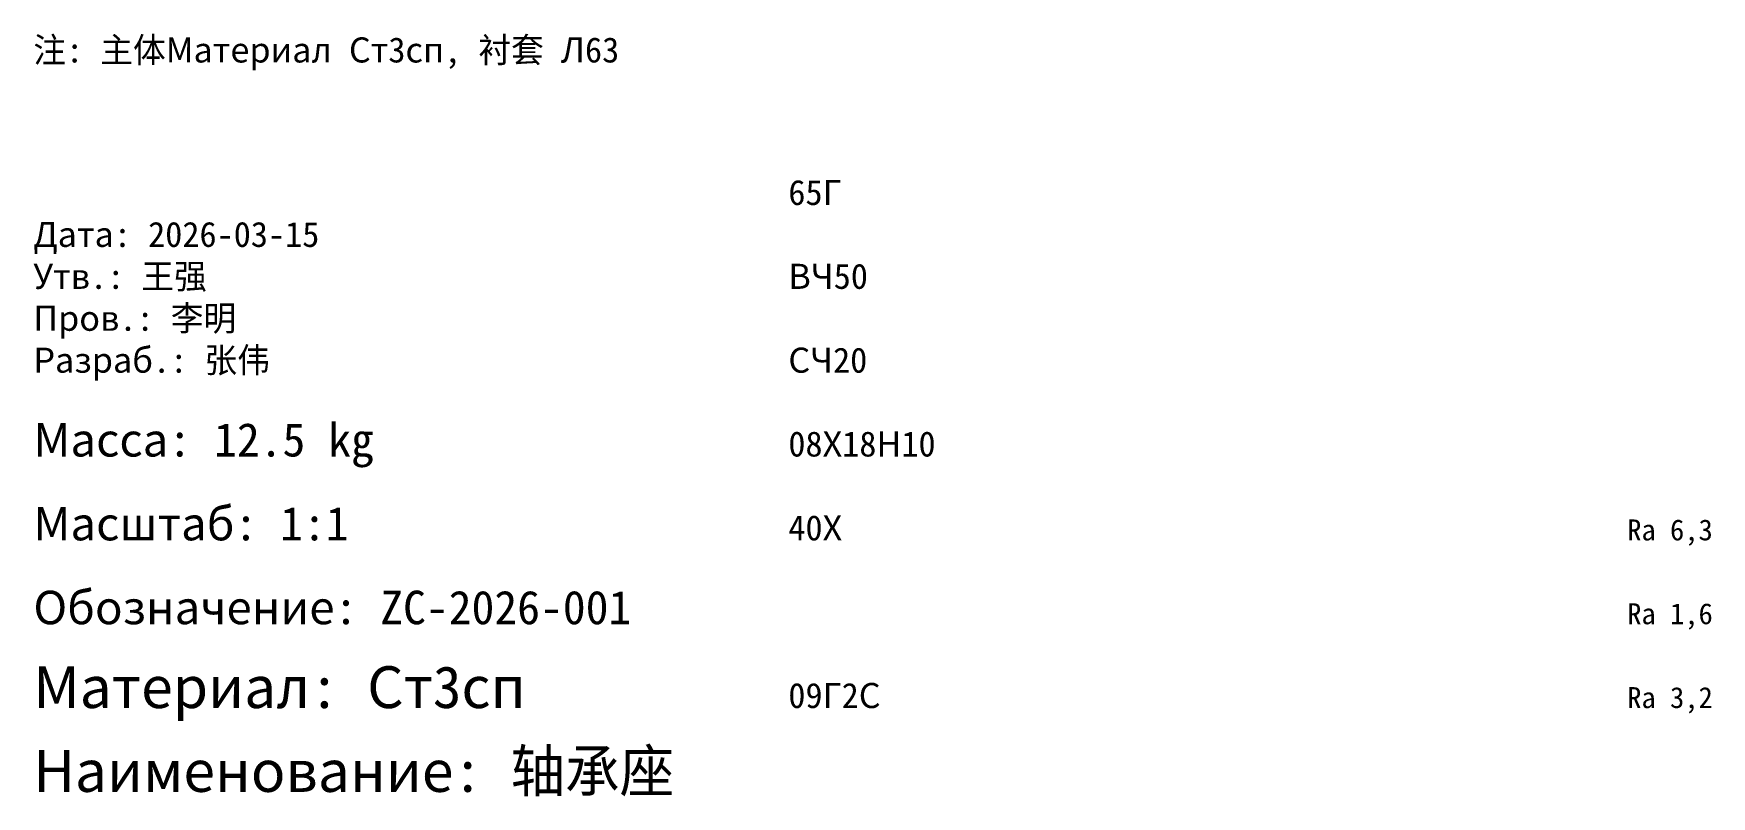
# Model space of a CAD drawing. Header units: metres. Extents: x 10 to 210, y 9 to 100.
import ezdxf

# ---------------------------------------------------------------- set-up
doc = ezdxf.new("R2010")
doc.units = ezdxf.units.M

msp = doc.modelspace()

# ---------------------------------------------------------------- texts
for s, height, p in [('65Г', 3, (100, 80)), ('Дата: 2026-03-15', 3, (10, 75)), ('Утв.: 王强', 3, (10, 70)), ('ВЧ50', 3, (100, 70)), ('Пров.: 李明', 3, (10, 65)), ('Разраб.: 张伟', 3, (10, 60)), ('СЧ20', 3, (100, 60)), ('Масса: 12.5 kg', 4, (10, 50)), ('08Х18Н10', 3, (100, 50)), ('Масштаб: 1:1', 4, (10, 40)), ('40Х', 3, (100, 40)), ('Ra 6,3', 2.5, (200, 40)), ('Обозначение: ZC-2026-001', 4, (10, 30)), ('Ra 1,6', 2.5, (200, 30)), ('Материал: Ст3сп', 5, (10, 20)), ('09Г2С', 3, (100, 20)), ('Ra 3,2', 2.5, (200, 20)), ('Наименование: 轴承座', 5, (10, 10))]:
    msp.add_text(s, height=height).set_placement(p)
at = {"insert": (10, 100), "char_height": 3, "attachment_point": 1}
msp.add_mtext('注: 主体Материал Ст3сп, 衬套 Л63', dxfattribs=at)

doc.saveas('drawing.dxf')
